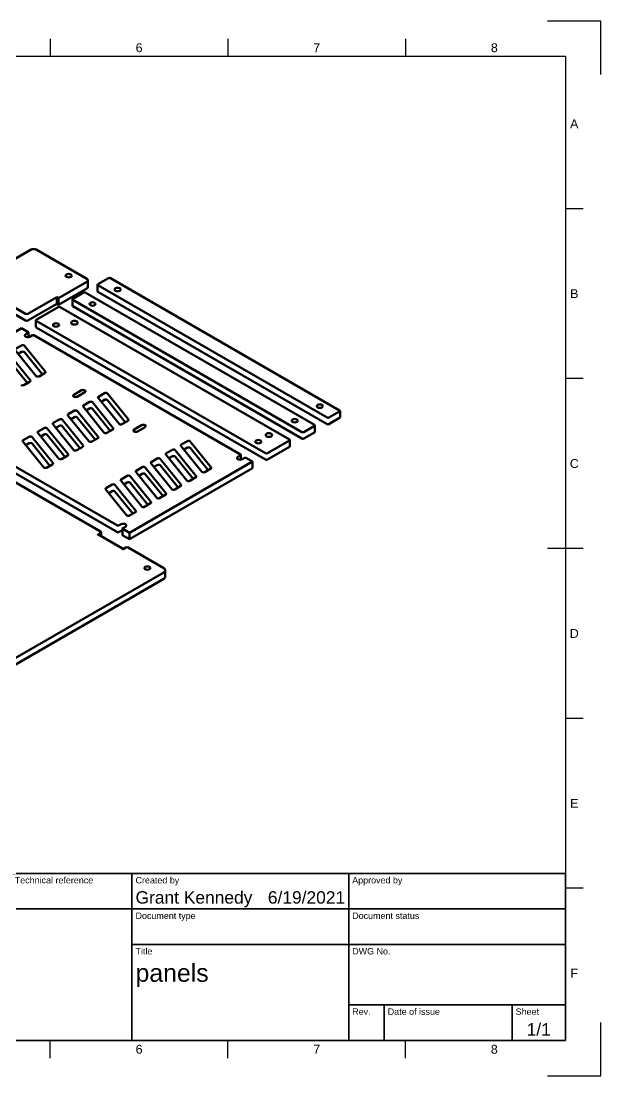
# Model space of a CAD drawing. Header units: millimetres. Extents: x 0 to 420, y 0 to 297.
# Drawn here: x 256.8 to 420, y 0 to 297 of the extents above; entities that cross this region are included whole.
import ezdxf
from ezdxf.enums import TextEntityAlignment as Align

# ---------------------------------------------------------------- set-up
doc = ezdxf.new("R2010")
doc.units = ezdxf.units.MM
doc.header["$LTSCALE"] = 0.75
for name, color, linetype, lineweight in [('Border', 7, 'Continuous', 25), ('TitleBlock', 7, 'Continuous', 35), ('Visible', 7, 'Continuous', 50)]:
    doc.layers.add(name, color=color, linetype=linetype, lineweight=lineweight)
doc.styles.add('FusionTitle', font='arial.ttf')

# ---------------------------------------------------------------- blocks, each defined once
blk = doc.blocks.new('ISO_A3_SHEET')
at = {"layer": 'Border'}
for p, q in [((265, 292), (265, 287)), ((315, 292), (315, 287)), ((365, 292), (365, 287)), ((410, 287), (20, 287)), ((410, 287), (410, 10)), ((415, 244.16666), (410, 244.16666)), ((415, 196.33333), (410, 196.33333)), ((415, 148.5), (405, 148.5)), ((415, 100.66667), (410, 100.66667)), ((415, 52.83334), (410, 52.83334)), ((20, 10), (410, 10)), ((265, 5), (265, 10)), ((315, 5), (315, 10)), ((365, 5), (365, 10))]:
    blk.add_line(p, q, dxfattribs=at)
at = {"layer": 'Defpoints'}
for p, q in [((420, 297), (405, 297)), ((420, 282), (420, 297)), ((420, 0), (420, 15)), ((405, 0), (420, 0))]:
    blk.add_line(p, q, dxfattribs=at)
at = {"layer": 'Border', "style": 'FusionTitle'}
for s, p in [('6', (290, 289.5)), ('7', (340, 289.5)), ('8', (390, 289.5)), ('A', (412.5, 268.08333)), ('B', (412.5, 220.25)), ('C', (412.5, 172.41667)), ('D', (412.5, 124.58334)), ('E', (412.5, 76.75001)), ('F', (412.5, 28.91668)), ('6', (290, 7.5)), ('7', (340, 7.5)), ('8', (390, 7.5))]:
    blk.add_text(s, height=2.5, dxfattribs=at).set_placement(p, align=Align.MIDDLE)
blk = doc.blocks.new('ISO_TITLEBLOCK')
at = {"layer": 'TitleBlock'}
for p, q in [((0, 47), (-180, 47)), ((-180, 47), (-180, 0)), ((-156, 37), (-156, 47)), ((-122, 0), (-122, 47)), ((-61, 0), (-61, 47)), ((0, 0), (0, 47)), ((-180, 37), (0, 37)), ((-122, 27), (0, 27)), ((-61, 10), (0, 10)), ((-51, 0), (-51, 10)), ((-15, 0), (-15, 10)), ((-180, 0), (0, 0))]:
    blk.add_line(p, q, dxfattribs=at)
at = {"layer": 'TitleBlock', "style": 'FusionTitle'}
for s, p in [('Dept.', (-179, 46)), ('Technical reference', (-155, 46)), ('Created by', (-121, 46)), ('Approved by', (-60, 46)), ('Document type', (-121, 36)), ('Document status', (-60, 36)), ('Title', (-121, 26)), ('DWG No.', (-60, 26)), ('Rev.', (-60, 9)), ('Date of issue', (-50, 9)), ('Sheet', (-14, 9))]:
    blk.add_text(s, height=1.8, dxfattribs=at).set_placement(p, align=Align.TOP_LEFT)
for tag, height, p in [('DEPT', 3.5, (-179, 42)), ('TECHNICAL_REFERENCE', 3.5, (-155, 42)), ('CREATED_BY', 3.5, (-121, 42)), ('APPROVED_BY', 3.5, (-60, 42)), ('DOCUMENT_TYPE', 3.5, (-121, 32)), ('DOCUMENT_STATUS', 3.5, (-60, 32)), ('TITLE_1', 5, (-121, 21.5)), ('TITLE_2', 5, (-121, 14)), ('TITLE_3', 5, (-121, 6.5)), ('DATE_OF_ISSUE', 3.5, (-50, 5))]:
    blk.add_attdef(tag, text='', height=height, dxfattribs=at).set_placement(p, align=Align.TOP_LEFT)
for tag, p in [('CREATED_DATE', (-62, 42)), ('APPROVED_DATE', (-0.99, 42))]:
    blk.add_attdef(tag, text='', height=3.5, dxfattribs=at).set_placement(p, align=Align.TOP_RIGHT)
for tag, height, p in [('DRAWING_NUMBER', 5, (-30.5, 19.75)), ('REV', 3.5, (-56, 4.85)), ('SHEET', 3.5, (-7.5, 4.85))]:
    blk.add_attdef(tag, text='', height=height, dxfattribs=at).set_placement(p, align=Align.TOP_CENTER)

msp = doc.modelspace()

# ---------------------------------------------------------------- linework, layer by layer
at = {"layer": 'Visible', "extrusion": (0.707107, -0.408248, 0.57735)}
for p, q in [((194.508365, 251.235872, -110.541813), (258.017161, 214.569052, -58.687099)), ((194.508365, 249.398755, -111.840851), (258.017161, 212.731935, -59.986137)), ((259.56926, 232.656493, -84.266602), (249.669765, 226.941016, -76.183699)), ((275.295315, 224.393547, -72.581033), (260.983474, 232.656493, -84.266602)), ((267.340364, 218.984257, -64.931142), (275.295315, 223.577051, -71.426332)), ((275.588208, 222.148182, -73.302721), (275.588208, 223.985299, -72.003683)), ((278.279072, 220.923437, -71.57067), (278.279072, 222.760554, -70.271632)), ((281.394111, 224.648702, -72.941877), (278.388907, 222.913647, -70.488138)), ((346.447935, 187.396046, -20.258665), (281.924441, 224.648702, -72.941877)), ((267.340364, 217.14714, -66.23018), (275.295315, 221.739933, -72.72537)), ((274.323043, 220.566219, -67.168374), (271.317839, 218.831164, -64.714635)), ((339.376867, 183.313563, -14.485162), (274.853373, 220.566219, -67.168374)), ((278.388907, 222.607461, -70.055125), (342.912401, 185.354804, -17.371913)), ((278.388907, 220.770344, -71.354164), (342.912401, 183.517687, -18.670951)), ((258.724267, 214.569052, -58.687099), (266.855995, 219.263907, -65.326627)), ((258.724267, 212.731935, -59.986137), (266.855995, 217.42679, -66.625665)), ((266.855995, 219.263907, -65.326627), (267.340364, 218.984257, -64.931142)), ((266.855995, 217.42679, -66.625665), (266.855995, 219.263907, -65.326627)), ((266.855995, 217.42679, -66.625665), (267.340364, 217.14714, -66.23018)), ((267.340364, 217.14714, -66.23018), (267.340364, 218.984257, -64.931142)), ((271.208004, 216.840954, -65.797167), (271.208004, 218.678071, -64.498129)), ((271.317839, 218.524978, -64.281623), (335.841333, 181.272321, -11.598411)), ((267.251975, 216.483737, -61.394871), (261.064791, 212.911564, -56.343057)), ((332.305799, 179.23108, -8.711659), (267.782305, 216.483737, -61.394871)), ((271.317839, 216.687861, -65.580661), (335.841333, 179.435204, -12.897449)), ((260.954956, 210.921354, -57.425588), (260.954956, 212.758471, -56.12655)), ((261.064791, 212.605378, -55.910044), (325.588285, 175.352721, -3.226832)), ((256.910539, 210.513105, -52.951124), (222.262306, 190.508939, -24.66096)), ((258.784371, 209.431247, -51.421145), (256.910539, 210.513105, -52.951124)), ((258.077265, 208.818875, -50.55512), (258.784371, 209.227123, -51.13247)), ((258.857595, 207.992157, -52.222229), (258.857595, 209.329185, -51.276808)), ((259.986453, 208.533101, -50.150975), (259.279346, 208.124853, -49.573625)), ((318.534895, 174.934267, -2.635048), (260.340006, 208.533101, -50.150975)), ((261.064791, 210.76826, -57.209082), (325.588285, 173.515604, -4.52587)), ((255.217022, 204.691432, -44.718034), (256.939409, 205.685852, -46.124357)), ((257.746116, 205.603727, -46.008215), (263.653403, 198.289729, -35.664659)), ((253.503475, 203.154238, -42.544113), (259.410762, 195.840239, -32.200558)), ((261.024708, 197.05131, -33.91327), (255.117422, 204.365308, -44.256826)), ((255.981379, 203.295616, -46.641167), (256.939409, 203.848735, -47.423395)), ((257.746116, 203.76661, -47.307253), (262.789446, 197.522304, -38.476471)), ((253.503475, 201.31712, -43.843152), (258.546805, 195.072814, -35.012369)), ((263.553802, 197.963605, -35.203451), (261.831416, 196.969185, -33.797128)), ((259.311161, 195.514116, -31.739349), (257.588775, 194.519695, -30.333027)), ((271.627198, 191.81023, -26.501264), (273.748519, 193.034975, -28.233315)), ((274.720791, 192.473634, -27.439459), (272.59947, 191.248889, -25.707408)), ((284.359232, 183.579116, -14.860711), (278.451946, 190.893115, -25.204267)), ((278.551546, 191.219238, -25.665475), (280.273933, 192.213659, -27.071798)), ((279.315903, 189.823422, -27.588608), (280.273933, 190.376541, -28.370836)), ((281.08064, 192.131534, -26.955656), (286.987926, 184.817535, -16.6121)), ((281.08064, 190.294417, -28.254694), (286.12397, 184.050111, -19.423912)), ((225.691774, 188.528935, -21.860811), (283.886662, 154.9301, 25.655116)), ((270.066265, 186.320259, -18.737272), (271.788651, 187.314679, -20.143595)), ((272.595358, 187.232554, -20.027453), (278.502645, 179.918556, -9.683897)), ((280.116592, 181.129627, -11.39661), (274.209305, 188.443625, -21.740166)), ((274.308905, 188.769749, -22.201374), (276.031292, 189.764169, -23.607696)), ((275.073262, 187.373933, -24.124506), (276.031292, 187.927052, -24.906735)), ((276.837999, 189.682044, -23.491555), (282.745286, 182.368046, -13.147999)), ((276.837999, 187.844927, -24.790593), (281.881329, 181.600621, -15.95981)), ((346.55777, 185.405835, -21.341196), (346.55777, 187.242953, -20.042158)), ((225.691774, 186.691817, -23.159849), (283.886662, 153.092983, 24.356078)), ((265.823624, 183.870769, -15.273171), (267.546011, 184.865189, -16.679493)), ((268.352718, 184.783065, -16.563351), (274.260004, 177.469066, -6.219795)), ((275.873951, 178.680137, -7.932508), (269.966664, 185.994135, -18.276064)), ((270.830621, 184.924443, -20.660405), (271.788651, 185.477562, -21.442633)), ((272.595358, 185.395437, -21.326491), (277.638688, 179.151131, -12.495709)), ((286.888326, 184.491412, -16.150892), (285.16594, 183.496992, -14.744569)), ((343.442731, 185.354804, -17.371913), (346.447935, 187.08986, -19.825652)), ((343.442731, 183.517687, -18.670951), (346.447935, 185.252742, -21.12469)), ((261.580983, 181.421279, -11.809069), (263.30337, 182.4157, -13.215392)), ((264.110077, 182.333575, -13.09925), (270.017364, 175.019576, -2.755694)), ((271.63131, 176.230647, -4.468406), (265.724024, 183.544646, -14.811962)), ((266.587981, 182.474953, -17.196303), (267.546011, 183.028072, -17.978531)), ((268.352718, 182.945947, -17.862389), (273.396047, 176.701641, -9.031607)), ((282.645685, 182.041922, -12.68679), (280.923299, 181.047502, -11.280468)), ((288.597761, 182.012271, -12.644858), (290.719082, 183.237016, -14.376909)), ((291.691353, 182.675675, -13.583052), (289.570033, 181.45093, -11.851001)), ((336.371663, 181.272321, -11.598411), (339.376867, 183.007377, -14.052149)), ((336.371663, 179.435204, -12.897449), (339.376867, 181.170259, -15.351187)), ((339.486702, 181.323352, -15.567694), (339.486702, 183.16047, -14.268656)), ((263.146029, 171.331668, 2.459797), (257.238742, 178.645666, -7.883759)), ((257.338343, 178.97179, -8.344967), (259.060729, 179.96621, -9.75129)), ((259.867436, 179.884085, -9.635148), (265.774723, 172.570087, 0.708408)), ((267.388669, 173.781157, -1.004305), (261.481383, 181.095156, -11.347861)), ((262.34534, 180.025463, -13.732202), (263.30337, 180.578582, -14.51443)), ((264.110077, 180.496458, -14.398288), (269.153407, 174.252152, -5.567505)), ((278.403045, 179.592432, -9.222689), (276.680658, 178.598012, -7.816366)), ((301.88607, 177.747045, -6.612917), (303.608456, 178.741465, -8.019239)), ((304.415164, 178.65934, -7.903097), (310.32245, 171.345342, 2.440459)), ((326.118615, 175.352721, -3.226832), (332.305799, 178.924894, -8.278647)), ((332.415634, 177.24087, -9.794191), (332.415634, 179.077987, -8.495153)), ((258.102699, 177.575974, -10.2681), (259.060729, 178.129093, -11.050328)), ((259.867436, 178.046968, -10.934186), (264.910766, 171.802662, -2.103404)), ((274.160404, 177.142943, -5.758587), (272.438017, 176.148522, -4.352265)), ((297.643429, 175.297555, -3.148815), (299.365816, 176.291975, -4.555138)), ((300.172523, 176.209851, -4.438996), (306.07981, 168.895852, 5.90456)), ((307.693756, 170.106923, 4.191848), (301.786469, 177.420921, -6.151708)), ((302.650426, 176.351229, -8.536049), (303.608456, 176.904348, -9.318277)), ((304.415164, 176.822223, -9.202135), (309.458493, 170.577917, -0.371353)), ((326.118615, 173.515604, -4.52587), (332.305799, 177.087776, -9.577685)), ((279.155372, 153.252616, 26.728399), (244.50714, 173.256782, -1.561764)), ((269.917763, 174.693453, -2.294486), (268.195377, 173.699033, -0.888163)), ((287.31613, 152.950096, 28.455264), (321.964362, 172.954263, 0.165101)), ((299.208475, 165.207943, 11.120051), (293.301188, 172.521942, 0.776495)), ((293.400789, 172.848065, 0.315287), (295.123175, 173.842486, -1.091036)), ((295.929882, 173.760361, -0.974894), (301.837169, 166.446362, 9.368662)), ((303.451115, 167.657433, 7.655949), (297.543829, 174.971432, -2.687607)), ((298.407786, 173.901739, -5.071947), (299.365816, 174.454858, -5.854176)), ((300.172523, 174.372733, -5.738034), (305.215853, 168.128427, 3.092749)), ((317.827788, 174.321894, -1.769022), (318.534895, 174.730143, -2.346373)), ((318.608118, 173.495177, -3.436132), (318.608118, 174.832205, -2.49071)), ((319.736976, 174.036121, -1.364877), (319.029869, 173.627872, -0.787527)), ((321.964362, 172.954263, 0.165101), (320.090529, 174.036121, -1.364877)), ((321.964362, 171.117145, -1.133937), (321.964362, 172.954263, 0.165101)), ((265.675122, 172.243963, 1.169616), (263.952736, 171.249543, 2.575939)), ((287.31613, 151.112979, 27.156226), (321.964362, 171.117145, -1.133937)), ((294.965834, 162.758454, 14.584152), (289.058547, 170.072452, 4.240597)), ((289.158148, 170.398576, 3.779388), (290.880534, 171.392996, 2.373066)), ((289.922504, 169.00276, 1.856256), (290.880534, 169.555879, 1.074028)), ((291.687242, 171.310871, 2.489208), (297.594528, 163.996873, 12.832763)), ((291.687242, 169.473754, 1.190169), (296.730571, 163.229448, 10.020952)), ((294.165145, 171.452249, -1.607846), (295.123175, 172.005368, -2.390074)), ((295.929882, 171.923244, -2.273932), (300.973212, 165.678937, 6.55685)), ((310.22285, 171.019218, 2.901667), (308.500463, 170.024798, 4.30799)), ((280.672866, 165.499596, 10.707591), (282.395253, 166.494016, 9.301269)), ((283.20196, 166.411892, 9.417411), (289.109247, 159.097893, 19.760967)), ((290.723193, 160.308964, 18.048254), (284.815907, 167.622962, 7.704698)), ((284.915507, 167.949086, 7.24349), (286.637894, 168.943506, 5.837167)), ((285.679864, 166.55327, 5.320357), (286.637894, 167.106389, 4.538129)), ((287.444601, 168.861381, 5.953309), (293.351887, 161.547383, 16.296865)), ((287.444601, 167.024264, 4.654271), (292.487931, 160.779958, 13.485053)), ((305.980209, 168.569729, 6.365769), (304.257823, 167.575308, 7.772091)), ((286.480553, 157.859474, 21.512356), (280.573266, 165.173473, 11.1688)), ((281.437223, 164.10378, 8.784459), (282.395253, 164.656899, 8.002231)), ((283.20196, 164.574774, 8.118373), (288.24529, 158.330468, 16.949155)), ((297.494928, 163.670749, 13.293972), (295.772541, 162.676329, 14.700294)), ((301.737568, 166.120239, 9.82987), (300.015182, 165.125819, 11.236193)), ((293.252287, 161.221259, 16.758073), (291.529901, 160.226839, 18.164396)), ((289.009646, 158.77177, 20.222175), (287.28726, 157.777349, 21.628498)), ((284.240215, 154.9301, 25.655116), (284.947307, 155.33834, 25.077777)), ((286.149389, 154.644318, 26.059273), (285.442297, 154.236078, 26.636611)), ((278.448265, 152.436119, 27.8831), (279.155372, 152.844367, 27.30575)), ((285.342556, 148.455698, 33.512265), (278.625042, 152.334057, 28.027438)), ((279.301819, 151.94332, 26.2356), (279.301819, 153.048491, 27.017075)), ((284.947307, 153.501223, 23.778739), (284.240215, 153.092983, 24.356078)), ((285.369073, 152.296899, 25.481911), (285.369073, 154.134016, 26.780949)), ((285.442297, 154.031954, 26.925286), (287.31613, 152.950096, 28.455264)), ((285.442297, 152.194837, 25.626248), (287.31613, 151.112979, 27.156226)), ((287.31613, 151.112979, 27.156226), (287.31613, 152.950096, 28.455264)), ((286.22644, 148.761884, 33.079252), (285.519333, 148.353636, 33.656603)), ((296.92143, 142.995377, 41.234325), (286.933547, 148.761884, 33.079252)), ((285.342556, 148.353636, 33.440096), (285.342556, 148.455698, 33.512265)), ((231.867606, 104.21179, 96.082601), (296.92143, 141.770632, 42.966376)), ((231.867606, 102.374672, 94.783562), (296.92143, 139.933515, 41.667338)), ((297.36077, 140.545887, 40.801312), (297.36077, 142.383005, 42.10035))]:
    msp.add_line(p, q, dxfattribs=at)
at = {"layer": 'Visible', "extrusion": (-1.47e-14, -0.816497, -0.57735)}
for centre, radius in [((270.168791, -190.40683, -141.311885), 0.85), ((283.957373, -183.689316, -141.311885), 0.85), ((276.886305, -176.618248, -141.311885), 0.85), ((266.633257, -166.3652, -141.311885), 0.85), ((271.777459, -167.478893, -141.311885), 0.925), ((340.879469, -126.76722, -141.311885), 0.85), ((333.808401, -119.696152, -141.311885), 0.85), ((323.555353, -109.443104, -141.311885), 0.85), ((326.557021, -112.699331, -141.311885), 0.925), ((292.325236, -48.890734, -140.561885), 0.825)]:
    msp.add_circle(centre, radius, dxfattribs=at)
at = {"layer": 'Visible', "extrusion": (1.47e-14, 0.816497, 0.57735)}
for centre, radius, start, end in [((-260.276367, -202.420574, 141.311885), 1, 225, 315), ((-274.588208, -188.108733, 141.311885), 1, 135, 225), ((-278.654072, -185.987413, 141.311885), 0.375, 315, 45), ((-281.659276, -188.992617, 141.311885), 0.375, 225, 315), ((-274.588208, -181.921549, 141.311885), 0.375, 225, 315), ((-274.588208, -188.108733, 139.061885), 1, 135, 180), ((-278.654072, -185.987413, 139.061885), 0.375, 0, 45), ((-271.583004, -178.916345, 141.311885), 0.375, 315, 45), ((-271.583004, -178.916345, 139.061885), 0.375, 0, 45), ((-258.370714, -172.152869, 141.311885), 0.5, 45, 135), ((-267.51714, -174.850481, 141.311885), 0.375, 225, 315), ((-258.370714, -172.152869, 139.061885), 0.5, 45, 135), ((-261.329956, -168.663297, 141.311885), 0.375, 315, 45), ((-261.329956, -168.663297, 139.061885), 0.375, 0, 45), ((-258.607595, -162.7236, 141.311885), 0.25, 135, 225), ((-260.16323, -161.167965, 141.311885), 0.25, 225, 315), ((-346.18277, -124.469123, 141.311885), 0.375, 135, 225), ((-343.177566, -121.463919, 141.311885), 0.375, 45, 135), ((-346.18277, -124.469123, 139.061885), 0.375, 135, 180), ((-336.106498, -114.392851, 141.311885), 0.375, 45, 135), ((-339.111702, -117.398055, 141.311885), 0.375, 135, 225), ((-339.111702, -117.398055, 139.061885), 0.375, 135, 180), ((-343.177566, -121.463919, 139.061885), 0.375, 45, 135), ((-332.040634, -110.326987, 141.311885), 0.375, 135, 225), ((-336.106498, -114.392851, 139.061885), 0.375, 45, 135), ((-325.85345, -104.139803, 141.311885), 0.375, 45, 135), ((-332.040634, -110.326987, 139.061885), 0.375, 135, 180), ((-318.358118, -102.973077, 141.311885), 0.25, 135, 225), ((-319.913753, -101.417442, 141.311885), 0.25, 225, 315), ((-325.85345, -104.139803, 139.061885), 0.375, 45, 135), ((-284.063438, -68.678397, 141.311885), 0.25, 45, 135), ((-278.801819, -66.303239, 140.561885), 0.5, 135, 225), ((-284.063438, -68.678397, 139.061885), 0.25, 45, 135), ((-285.548348, -68.607672, 139.061885), 0.85, 282.175772, 315), ((-285.619073, -67.122762, 141.311885), 0.25, 315, 45.000014), ((-285.619073, -67.122762, 139.061885), 0.25, 0, 45.000014), ((-286.579993, -58.525064, 140.561885), 0.5, 225, 315), ((-295.86077, -47.830074, 140.561885), 1.5, 135, 225), ((-295.86077, -47.830074, 138.311885), 1.5, 135, 180)]:
    msp.add_arc(centre, radius, start, end, dxfattribs=at)
at = {"layer": 'Visible', "extrusion": (-1.47e-14, -0.816497, -0.57735)}
for centre, radius, start, end in [((258.678305, -161.238676, -141.311885), 0.85, 45, 225), ((257.292962, -156.059609, -141.311885), 0.5, 225, 335), ((257.292962, -156.059609, -139.061885), 0.5, 225, 335), ((261.477862, -141.669005, -141.311885), 0.5, 45, 155), ((263.200249, -143.391392, -141.311885), 0.5, 335, 45), ((257.235222, -137.426364, -141.311885), 0.5, 45, 155), ((258.957608, -139.148751, -141.311885), 0.5, 335, 45), ((274.234655, -134.015064, -141.311885), 0.6875, 225, 45), ((272.113334, -131.893744, -141.311885), 0.6875, 45, 225), ((278.9051, -131.002698, -141.311885), 0.5, 155, 225), ((280.627486, -132.725085, -141.311885), 0.5, 225, 335), ((280.627486, -132.725085, -139.061885), 0.5, 225, 335), ((272.142205, -124.239803, -141.311885), 0.5, 225, 335), ((274.662459, -126.760058, -141.311885), 0.5, 155, 225), ((276.384845, -128.482444, -141.311885), 0.5, 225, 335), ((276.384845, -128.482444, -139.061885), 0.5, 225, 335), ((267.899564, -119.997163, -141.311885), 0.5, 225, 335), ((270.419818, -122.517417, -141.311885), 0.5, 155, 225), ((272.142205, -124.239803, -139.061885), 0.5, 225, 335), ((286.534773, -120.056868, -141.311885), 0.5, 335, 45), ((261.934537, -114.032136, -141.311885), 0.5, 155, 225), ((263.656923, -115.754522, -141.311885), 0.5, 225, 335), ((266.177177, -118.274776, -141.311885), 0.5, 155, 225), ((267.899564, -119.997163, -139.061885), 0.5, 225, 335), ((282.292132, -115.814227, -141.311885), 0.5, 335, 45), ((284.812386, -118.334481, -141.311885), 0.5, 45, 155), ((289.083897, -114.923181, -141.311885), 0.6875, 45, 225), ((291.205217, -117.044502, -141.311885), 0.6875, 225, 45), ((257.691896, -109.789495, -141.311885), 0.5, 155, 225), ((259.414283, -111.511881, -141.311885), 0.5, 225, 335), ((259.414283, -111.511881, -139.061885), 0.5, 225, 335), ((263.656923, -115.754522, -139.061885), 0.5, 225, 335), ((276.327105, -109.8492, -141.311885), 0.5, 45, 155), ((278.049491, -111.571586, -141.311885), 0.5, 335, 45), ((280.569745, -114.091841, -141.311885), 0.5, 45, 155), ((303.96201, -109.390561, -141.311885), 0.5, 225, 335), ((272.084464, -105.606559, -141.311885), 0.5, 45, 155), ((273.80685, -107.328946, -141.311885), 0.5, 335, 45), ((297.996983, -103.425534, -141.311885), 0.5, 155, 225), ((299.719369, -105.14792, -141.311885), 0.5, 225, 335), ((302.239623, -107.668175, -141.311885), 0.5, 155, 225), ((303.96201, -109.390561, -139.061885), 0.5, 225, 335), ((265.321569, -98.843664, -141.311885), 0.5, 335, 45), ((267.841823, -101.363919, -141.311885), 0.5, 45, 155), ((269.56421, -103.086305, -141.311885), 0.5, 335, 45), ((293.754342, -99.182893, -141.311885), 0.5, 155, 225), ((295.476728, -100.90528, -141.311885), 0.5, 225, 335), ((299.719369, -105.14792, -139.061885), 0.5, 225, 335), ((318.428828, -101.488153, -141.311885), 0.85, 45, 225), ((263.599183, -97.121278, -141.311885), 0.5, 45, 155), ((289.511701, -94.940252, -141.311885), 0.5, 155, 225), ((291.234088, -96.662639, -141.311885), 0.5, 225, 335), ((291.234088, -96.662639, -139.061885), 0.5, 225, 335), ((295.476728, -100.90528, -139.061885), 0.5, 225, 335), ((308.14691, -94.999958, -141.311885), 0.5, 45, 155), ((309.869296, -96.722344, -141.311885), 0.5, 335, 45), ((282.748806, -88.177358, -141.311885), 0.5, 225, 335), ((285.269061, -90.697612, -141.311885), 0.5, 155, 225), ((286.991447, -92.419998, -141.311885), 0.5, 225, 335), ((286.991447, -92.419998, -139.061885), 0.5, 225, 335), ((301.384015, -88.237063, -141.311885), 0.5, 335, 45), ((303.904269, -90.757317, -141.311885), 0.5, 45, 155), ((305.626656, -92.479703, -141.311885), 0.5, 335, 45), ((281.02642, -86.454971, -141.311885), 0.5, 155, 225), ((282.748806, -88.177358, -139.061885), 0.5, 225, 335), ((297.141374, -83.994422, -141.311885), 0.5, 335, 45), ((299.661629, -86.514676, -141.311885), 0.5, 45, 155), ((292.898734, -79.751781, -141.311885), 0.5, 335, 45), ((295.418988, -82.272036, -141.311885), 0.5, 45, 155), ((286.933706, -73.786754, -141.311885), 0.5, 45, 155), ((288.656093, -75.509141, -141.311885), 0.5, 335, 45), ((291.176347, -78.029395, -141.311885), 0.5, 45, 155), ((285.548348, -68.607672, -141.311885), 0.85, 225, 45), ((278.536654, -65.15419, -140.561885), 0.125, 44.999995, 225.000005), ((285.430945, -58.259899, -140.561885), 0.125, 45, 225)]:
    msp.add_arc(centre, radius, start, end, dxfattribs=at)

# ---------------------------------------------------------------- block references
at = {"layer": 'Border'}
msp.add_blockref('ISO_A3_SHEET', (0, 0), dxfattribs=at)
at = {"layer": 'TitleBlock'}
msp.add_blockref('ISO_TITLEBLOCK', (410, 10), dxfattribs=at).add_auto_attribs({'CREATED_DATE': '6/19/2021', 'SHEET': '1/1', 'TITLE_1': 'panels', 'CREATED_BY': 'Grant Kennedy'})

doc.saveas('drawing.dxf')
